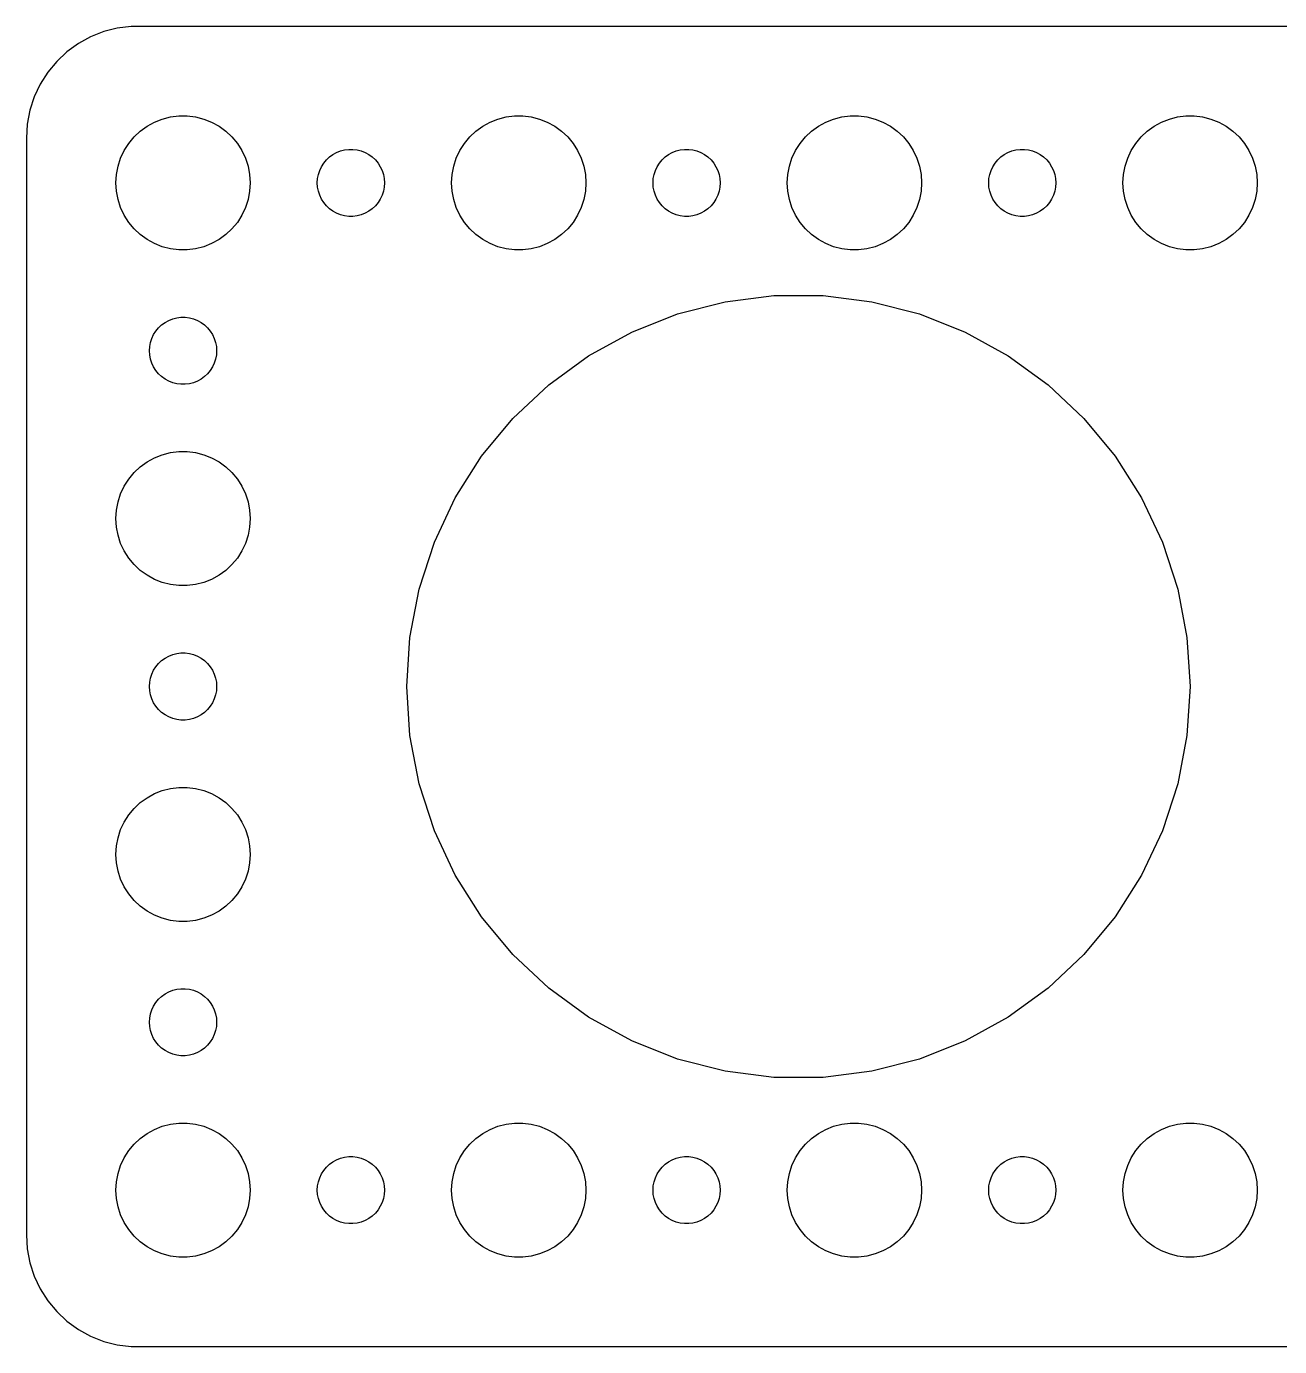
# Model space of a CAD drawing. Header units: metres. Extents: x -74 to 74, y -29 to 29.
# Drawn here: x -74.5 to -18.5, y -29.5 to 29.5 of the extents above; entities that cross this region are included whole.
import ezdxf

# ---------------------------------------------------------------- set-up
doc = ezdxf.new("R2010")
doc.units = ezdxf.units.M

msp = doc.modelspace()

# ---------------------------------------------------------------- linework, layer by layer
for p, q in [((-69.8139, 29.4901), (-70.4369, 29.4114)), ((69.8139, 29.4901), (-69.8139, 29.4901)), ((-71.6289, 29.0241), (-72.1791, 28.7216)), ((-71.0451, 29.2553), (-71.6289, 29.0241)), ((-70.4369, 29.4114), (-71.0451, 29.2553)), ((-72.6871, 28.3526), (-73.1448, 27.9227)), ((-72.1791, 28.7216), (-72.6871, 28.3526)), ((-73.1448, 27.9227), (-73.5451, 27.4389)), ((-73.5451, 27.4389), (-73.8815, 26.9088)), ((-73.8815, 26.9088), (-74.1489, 26.3406)), ((-74.1489, 26.3406), (-74.3429, 25.7434)), ((-74.3429, 25.7434), (-74.4606, 25.1267)), ((-68.427, 25.3532), (-68.0621, 25.4469)), ((-68.0621, 25.4469), (-67.6884, 25.4941)), ((-67.6884, 25.4941), (-67.3116, 25.4941)), ((-67.3116, 25.4941), (-66.9379, 25.4469)), ((-66.9379, 25.4469), (-66.573, 25.3532)), ((-53.427, 25.3532), (-53.0621, 25.4469)), ((-53.0621, 25.4469), (-52.6884, 25.4941)), ((-52.6884, 25.4941), (-52.3116, 25.4941)), ((-52.3116, 25.4941), (-51.9379, 25.4469)), ((-51.9379, 25.4469), (-51.5729, 25.3532)), ((-38.427, 25.3532), (-38.0621, 25.4469)), ((-38.0621, 25.4469), (-37.6884, 25.4941)), ((-37.6884, 25.4941), (-37.3116, 25.4941)), ((-37.3116, 25.4941), (-36.9379, 25.4469)), ((-36.9379, 25.4469), (-36.5729, 25.3532)), ((-23.427, 25.3532), (-23.0621, 25.4469)), ((-23.0621, 25.4469), (-22.6884, 25.4941)), ((-22.6884, 25.4941), (-22.3116, 25.4941)), ((-22.3116, 25.4941), (-21.9379, 25.4469)), ((-21.9379, 25.4469), (-21.5729, 25.3532)), ((-74.4606, 25.1267), (-74.5, 24.5)), ((-69.6869, 24.5536), (-69.4123, 24.8115)), ((-69.4123, 24.8115), (-69.1075, 25.033)), ((-69.1075, 25.033), (-68.7773, 25.2145)), ((-68.7773, 25.2145), (-68.427, 25.3532)), ((-66.573, 25.3532), (-66.2227, 25.2145)), ((-66.2227, 25.2145), (-65.8925, 25.033)), ((-65.8925, 25.033), (-65.5877, 24.8115)), ((-65.5877, 24.8115), (-65.3131, 24.5536)), ((-54.6869, 24.5536), (-54.4123, 24.8115)), ((-54.4123, 24.8115), (-54.1075, 25.033)), ((-54.1075, 25.033), (-53.7773, 25.2145)), ((-53.7773, 25.2145), (-53.427, 25.3532)), ((-51.5729, 25.3532), (-51.2227, 25.2145)), ((-51.2227, 25.2145), (-50.8925, 25.033)), ((-50.8925, 25.033), (-50.5877, 24.8115)), ((-50.5877, 24.8115), (-50.3131, 24.5536)), ((-39.6869, 24.5536), (-39.4123, 24.8115)), ((-39.4123, 24.8115), (-39.1075, 25.033)), ((-39.1075, 25.033), (-38.7773, 25.2145)), ((-38.7773, 25.2145), (-38.427, 25.3532)), ((-36.5729, 25.3532), (-36.2227, 25.2145)), ((-36.2227, 25.2145), (-35.8925, 25.033)), ((-35.8925, 25.033), (-35.5877, 24.8115)), ((-35.5877, 24.8115), (-35.3131, 24.5536)), ((-24.6869, 24.5536), (-24.4123, 24.8115)), ((-24.4123, 24.8115), (-24.1075, 25.033)), ((-24.1075, 25.033), (-23.7773, 25.2145)), ((-23.7773, 25.2145), (-23.427, 25.3532)), ((-21.5729, 25.3532), (-21.2227, 25.2145)), ((-21.2227, 25.2145), (-20.8925, 25.033)), ((-20.8925, 25.033), (-20.5877, 24.8115)), ((-20.5877, 24.8115), (-20.3131, 24.5536)), ((-74.5, 24.5), (-74.5, -24.5)), ((-70.1289, 23.9453), (-69.927, 24.2634)), ((-69.927, 24.2634), (-69.6869, 24.5536)), ((-65.3131, 24.5536), (-65.073, 24.2634)), ((-65.073, 24.2634), (-64.8711, 23.9453)), ((-55.1289, 23.9453), (-54.927, 24.2634)), ((-54.927, 24.2634), (-54.6869, 24.5536)), ((-50.3131, 24.5536), (-50.0729, 24.2634)), ((-50.0729, 24.2634), (-49.8711, 23.9453)), ((-40.1289, 23.9453), (-39.927, 24.2634)), ((-39.927, 24.2634), (-39.6869, 24.5536)), ((-35.3131, 24.5536), (-35.0729, 24.2634)), ((-35.0729, 24.2634), (-34.8711, 23.9453)), ((-25.1289, 23.9453), (-24.927, 24.2634)), ((-24.927, 24.2634), (-24.6869, 24.5536)), ((-20.3131, 24.5536), (-20.0729, 24.2634)), ((-20.0729, 24.2634), (-19.8711, 23.9453)), ((-70.4057, 23.2461), (-70.2893, 23.6044)), ((-70.2893, 23.6044), (-70.1289, 23.9453)), ((-64.8711, 23.9453), (-64.7107, 23.6044)), ((-64.7107, 23.6044), (-64.5943, 23.2461)), ((-61.0934, 23.5268), (-60.9561, 23.6558)), ((-60.9561, 23.6558), (-60.8037, 23.7665)), ((-60.8037, 23.7665), (-60.6387, 23.8572)), ((-60.6387, 23.8572), (-60.4635, 23.9266)), ((-60.4635, 23.9266), (-60.2811, 23.9734)), ((-60.2811, 23.9734), (-60.0942, 23.997)), ((-60.0942, 23.997), (-59.9058, 23.997)), ((-59.9058, 23.997), (-59.7189, 23.9734)), ((-59.7189, 23.9734), (-59.5365, 23.9266)), ((-59.5365, 23.9266), (-59.3613, 23.8572)), ((-59.3613, 23.8572), (-59.1963, 23.7665)), ((-59.1963, 23.7665), (-59.0439, 23.6558)), ((-59.0439, 23.6558), (-58.9065, 23.5268)), ((-55.4057, 23.2461), (-55.2893, 23.6044)), ((-55.2893, 23.6044), (-55.1289, 23.9453)), ((-49.8711, 23.9453), (-49.7107, 23.6044)), ((-49.7107, 23.6044), (-49.5942, 23.2461)), ((-46.0934, 23.5268), (-45.9561, 23.6558)), ((-45.9561, 23.6558), (-45.8037, 23.7665)), ((-45.8037, 23.7665), (-45.6387, 23.8572)), ((-45.6387, 23.8572), (-45.4635, 23.9266)), ((-45.4635, 23.9266), (-45.2811, 23.9734)), ((-45.2811, 23.9734), (-45.0942, 23.997)), ((-45.0942, 23.997), (-44.9058, 23.997)), ((-44.9058, 23.997), (-44.7189, 23.9734)), ((-44.7189, 23.9734), (-44.5365, 23.9266)), ((-44.5365, 23.9266), (-44.3613, 23.8572)), ((-44.3613, 23.8572), (-44.1963, 23.7665)), ((-44.1963, 23.7665), (-44.0439, 23.6558)), ((-44.0439, 23.6558), (-43.9065, 23.5268)), ((-40.4057, 23.2461), (-40.2893, 23.6044)), ((-40.2893, 23.6044), (-40.1289, 23.9453)), ((-34.8711, 23.9453), (-34.7107, 23.6044)), ((-34.7107, 23.6044), (-34.5942, 23.2461)), ((-31.0934, 23.5268), (-30.9561, 23.6558)), ((-30.9561, 23.6558), (-30.8037, 23.7665)), ((-30.8037, 23.7665), (-30.6387, 23.8572)), ((-30.6387, 23.8572), (-30.4635, 23.9266)), ((-30.4635, 23.9266), (-30.2811, 23.9734)), ((-30.2811, 23.9734), (-30.0942, 23.997)), ((-30.0942, 23.997), (-29.9058, 23.997)), ((-29.9058, 23.997), (-29.7189, 23.9734)), ((-29.7189, 23.9734), (-29.5365, 23.9266)), ((-29.5365, 23.9266), (-29.3613, 23.8572)), ((-29.3613, 23.8572), (-29.1963, 23.7665)), ((-29.1963, 23.7665), (-29.0439, 23.6558)), ((-29.0439, 23.6558), (-28.9065, 23.5268)), ((-25.4057, 23.2461), (-25.2893, 23.6044)), ((-25.2893, 23.6044), (-25.1289, 23.9453)), ((-19.8711, 23.9453), (-19.7107, 23.6044)), ((-19.7107, 23.6044), (-19.5942, 23.2461)), ((-70.4763, 22.876), (-70.4057, 23.2461)), ((-64.5943, 23.2461), (-64.5237, 22.876)), ((-61.4529, 22.873), (-61.3947, 23.0522)), ((-61.3947, 23.0522), (-61.3145, 23.2226)), ((-61.3145, 23.2226), (-61.2135, 23.3817)), ((-61.2135, 23.3817), (-61.0934, 23.5268)), ((-58.9065, 23.5268), (-58.7865, 23.3817)), ((-58.7865, 23.3817), (-58.6855, 23.2226)), ((-58.6855, 23.2226), (-58.6053, 23.0522)), ((-58.6053, 23.0522), (-58.5471, 22.873)), ((-55.4763, 22.876), (-55.4057, 23.2461)), ((-49.5942, 23.2461), (-49.5237, 22.876)), ((-46.4529, 22.873), (-46.3947, 23.0522)), ((-46.3947, 23.0522), (-46.3145, 23.2226)), ((-46.3145, 23.2226), (-46.2135, 23.3817)), ((-46.2135, 23.3817), (-46.0934, 23.5268)), ((-43.9065, 23.5268), (-43.7865, 23.3817)), ((-43.7865, 23.3817), (-43.6855, 23.2226)), ((-43.6855, 23.2226), (-43.6053, 23.0522)), ((-43.6053, 23.0522), (-43.5471, 22.873)), ((-40.4763, 22.876), (-40.4057, 23.2461)), ((-34.5942, 23.2461), (-34.5237, 22.876)), ((-31.4529, 22.873), (-31.3947, 23.0522)), ((-31.3947, 23.0522), (-31.3145, 23.2226)), ((-31.3145, 23.2226), (-31.2135, 23.3817)), ((-31.2135, 23.3817), (-31.0934, 23.5268)), ((-28.9065, 23.5268), (-28.7865, 23.3817)), ((-28.7865, 23.3817), (-28.6855, 23.2226)), ((-28.6855, 23.2226), (-28.6053, 23.0522)), ((-28.6053, 23.0522), (-28.5471, 22.873)), ((-25.4763, 22.876), (-25.4057, 23.2461)), ((-19.5942, 23.2461), (-19.5237, 22.876)), ((-70.5, 22.5), (-70.4763, 22.876)), ((-70.4763, 22.124), (-70.5, 22.5)), ((-64.5237, 22.876), (-64.5, 22.5)), ((-64.5, 22.5), (-64.5237, 22.124)), ((-61.5, 22.5), (-61.4882, 22.688)), ((-61.4882, 22.312), (-61.5, 22.5)), ((-61.4882, 22.688), (-61.4529, 22.873)), ((-58.5471, 22.873), (-58.5118, 22.688)), ((-58.5118, 22.688), (-58.5, 22.5)), ((-58.5, 22.5), (-58.5118, 22.312)), ((-55.5, 22.5), (-55.4763, 22.876)), ((-55.4763, 22.124), (-55.5, 22.5)), ((-49.5237, 22.876), (-49.5, 22.5)), ((-49.5, 22.5), (-49.5237, 22.124)), ((-46.5, 22.5), (-46.4882, 22.688)), ((-46.4882, 22.312), (-46.5, 22.5)), ((-46.4882, 22.688), (-46.4529, 22.873)), ((-43.5471, 22.873), (-43.5118, 22.688)), ((-43.5118, 22.688), (-43.5, 22.5)), ((-43.5, 22.5), (-43.5118, 22.312)), ((-40.5, 22.5), (-40.4763, 22.876)), ((-40.4763, 22.124), (-40.5, 22.5)), ((-34.5237, 22.876), (-34.5, 22.5)), ((-34.5, 22.5), (-34.5237, 22.124)), ((-31.5, 22.5), (-31.4882, 22.688)), ((-31.4882, 22.312), (-31.5, 22.5)), ((-31.4882, 22.688), (-31.4529, 22.873)), ((-28.5471, 22.873), (-28.5118, 22.688)), ((-28.5118, 22.688), (-28.5, 22.5)), ((-28.5, 22.5), (-28.5118, 22.312)), ((-25.5, 22.5), (-25.4763, 22.876)), ((-25.4763, 22.124), (-25.5, 22.5)), ((-19.5237, 22.876), (-19.5, 22.5)), ((-19.5, 22.5), (-19.5237, 22.124)), ((-70.4057, 21.7539), (-70.4763, 22.124)), ((-64.5237, 22.124), (-64.5943, 21.7539)), ((-61.4529, 22.127), (-61.4882, 22.312)), ((-61.3947, 21.9478), (-61.4529, 22.127)), ((-61.3145, 21.7774), (-61.3947, 21.9478)), ((-58.6053, 21.9478), (-58.6855, 21.7774)), ((-58.5471, 22.127), (-58.6053, 21.9478)), ((-58.5118, 22.312), (-58.5471, 22.127)), ((-55.4057, 21.7539), (-55.4763, 22.124)), ((-49.5237, 22.124), (-49.5942, 21.7539)), ((-46.4529, 22.127), (-46.4882, 22.312)), ((-46.3947, 21.9478), (-46.4529, 22.127)), ((-46.3145, 21.7774), (-46.3947, 21.9478)), ((-43.6053, 21.9478), (-43.6855, 21.7774)), ((-43.5471, 22.127), (-43.6053, 21.9478)), ((-43.5118, 22.312), (-43.5471, 22.127)), ((-40.4057, 21.7539), (-40.4763, 22.124)), ((-34.5237, 22.124), (-34.5942, 21.7539)), ((-31.4529, 22.127), (-31.4882, 22.312)), ((-31.3947, 21.9478), (-31.4529, 22.127)), ((-31.3145, 21.7774), (-31.3947, 21.9478)), ((-28.6053, 21.9478), (-28.6855, 21.7774)), ((-28.5471, 22.127), (-28.6053, 21.9478)), ((-28.5118, 22.312), (-28.5471, 22.127)), ((-25.4057, 21.7539), (-25.4763, 22.124)), ((-19.5237, 22.124), (-19.5942, 21.7539)), ((-70.2893, 21.3956), (-70.4057, 21.7539)), ((-70.1289, 21.0547), (-70.2893, 21.3956)), ((-64.7107, 21.3956), (-64.8711, 21.0547)), ((-64.5943, 21.7539), (-64.7107, 21.3956)), ((-61.2135, 21.6183), (-61.3145, 21.7774)), ((-61.0934, 21.4732), (-61.2135, 21.6183)), ((-60.9561, 21.3442), (-61.0934, 21.4732)), ((-60.8037, 21.2335), (-60.9561, 21.3442)), ((-60.6387, 21.1427), (-60.8037, 21.2335)), ((-59.1963, 21.2335), (-59.3613, 21.1427)), ((-59.0439, 21.3442), (-59.1963, 21.2335)), ((-58.9065, 21.4732), (-59.0439, 21.3442)), ((-58.7865, 21.6183), (-58.9065, 21.4732)), ((-58.6855, 21.7774), (-58.7865, 21.6183)), ((-55.2893, 21.3956), (-55.4057, 21.7539)), ((-55.1289, 21.0547), (-55.2893, 21.3956)), ((-49.7107, 21.3956), (-49.8711, 21.0547)), ((-49.5942, 21.7539), (-49.7107, 21.3956)), ((-46.2135, 21.6183), (-46.3145, 21.7774)), ((-46.0934, 21.4732), (-46.2135, 21.6183)), ((-45.9561, 21.3442), (-46.0934, 21.4732)), ((-45.8037, 21.2335), (-45.9561, 21.3442)), ((-45.6387, 21.1427), (-45.8037, 21.2335)), ((-44.1963, 21.2335), (-44.3613, 21.1427)), ((-44.0439, 21.3442), (-44.1963, 21.2335)), ((-43.9065, 21.4732), (-44.0439, 21.3442)), ((-43.7865, 21.6183), (-43.9065, 21.4732)), ((-43.6855, 21.7774), (-43.7865, 21.6183)), ((-40.2893, 21.3956), (-40.4057, 21.7539)), ((-40.1289, 21.0547), (-40.2893, 21.3956)), ((-34.7107, 21.3956), (-34.8711, 21.0547)), ((-34.5942, 21.7539), (-34.7107, 21.3956)), ((-31.2135, 21.6183), (-31.3145, 21.7774)), ((-31.0934, 21.4732), (-31.2135, 21.6183)), ((-30.9561, 21.3442), (-31.0934, 21.4732)), ((-30.8037, 21.2335), (-30.9561, 21.3442)), ((-30.6387, 21.1427), (-30.8037, 21.2335)), ((-29.1963, 21.2335), (-29.3613, 21.1427)), ((-29.0439, 21.3442), (-29.1963, 21.2335)), ((-28.9065, 21.4732), (-29.0439, 21.3442)), ((-28.7865, 21.6183), (-28.9065, 21.4732)), ((-28.6855, 21.7774), (-28.7865, 21.6183)), ((-25.2893, 21.3956), (-25.4057, 21.7539)), ((-25.1289, 21.0547), (-25.2893, 21.3956)), ((-19.7107, 21.3956), (-19.8711, 21.0547)), ((-19.5942, 21.7539), (-19.7107, 21.3956)), ((-69.927, 20.7366), (-70.1289, 21.0547)), ((-69.6869, 20.4464), (-69.927, 20.7366)), ((-65.073, 20.7366), (-65.3131, 20.4464)), ((-64.8711, 21.0547), (-65.073, 20.7366)), ((-60.4635, 21.0734), (-60.6387, 21.1427)), ((-60.2811, 21.0266), (-60.4635, 21.0734)), ((-60.0942, 21.003), (-60.2811, 21.0266)), ((-59.9058, 21.003), (-60.0942, 21.003)), ((-59.7189, 21.0266), (-59.9058, 21.003)), ((-59.5365, 21.0734), (-59.7189, 21.0266)), ((-59.3613, 21.1427), (-59.5365, 21.0734)), ((-54.927, 20.7366), (-55.1289, 21.0547)), ((-54.6869, 20.4464), (-54.927, 20.7366)), ((-50.0729, 20.7366), (-50.3131, 20.4464)), ((-49.8711, 21.0547), (-50.0729, 20.7366)), ((-45.4635, 21.0734), (-45.6387, 21.1427)), ((-45.2811, 21.0266), (-45.4635, 21.0734)), ((-45.0942, 21.003), (-45.2811, 21.0266)), ((-44.9058, 21.003), (-45.0942, 21.003)), ((-44.7189, 21.0266), (-44.9058, 21.003)), ((-44.5365, 21.0734), (-44.7189, 21.0266)), ((-44.3613, 21.1427), (-44.5365, 21.0734)), ((-39.927, 20.7366), (-40.1289, 21.0547)), ((-39.6869, 20.4464), (-39.927, 20.7366)), ((-35.0729, 20.7366), (-35.3131, 20.4464)), ((-34.8711, 21.0547), (-35.0729, 20.7366)), ((-30.4635, 21.0734), (-30.6387, 21.1427)), ((-30.2811, 21.0266), (-30.4635, 21.0734)), ((-30.0942, 21.003), (-30.2811, 21.0266)), ((-29.9058, 21.003), (-30.0942, 21.003)), ((-29.7189, 21.0266), (-29.9058, 21.003)), ((-29.5365, 21.0734), (-29.7189, 21.0266)), ((-29.3613, 21.1427), (-29.5365, 21.0734)), ((-24.927, 20.7366), (-25.1289, 21.0547)), ((-24.6869, 20.4464), (-24.927, 20.7366)), ((-20.0729, 20.7366), (-20.3131, 20.4464)), ((-19.8711, 21.0547), (-20.0729, 20.7366)), ((-69.4123, 20.1884), (-69.6869, 20.4464)), ((-69.1075, 19.967), (-69.4123, 20.1884)), ((-65.5877, 20.1884), (-65.8925, 19.967)), ((-65.3131, 20.4464), (-65.5877, 20.1884)), ((-54.4123, 20.1884), (-54.6869, 20.4464)), ((-54.1075, 19.967), (-54.4123, 20.1884)), ((-50.5877, 20.1884), (-50.8925, 19.967)), ((-50.3131, 20.4464), (-50.5877, 20.1884)), ((-39.4123, 20.1884), (-39.6869, 20.4464)), ((-39.1075, 19.967), (-39.4123, 20.1884)), ((-35.5877, 20.1884), (-35.8925, 19.967)), ((-35.3131, 20.4464), (-35.5877, 20.1884)), ((-24.4123, 20.1884), (-24.6869, 20.4464)), ((-24.1075, 19.967), (-24.4123, 20.1884)), ((-20.5877, 20.1884), (-20.8925, 19.967)), ((-20.3131, 20.4464), (-20.5877, 20.1884)), ((-68.7773, 19.7855), (-69.1075, 19.967)), ((-68.427, 19.6468), (-68.7773, 19.7855)), ((-68.0621, 19.5531), (-68.427, 19.6468)), ((-67.6884, 19.5059), (-68.0621, 19.5531)), ((-67.3116, 19.5059), (-67.6884, 19.5059)), ((-66.9379, 19.5531), (-67.3116, 19.5059)), ((-66.573, 19.6468), (-66.9379, 19.5531)), ((-66.2227, 19.7855), (-66.573, 19.6468)), ((-65.8925, 19.967), (-66.2227, 19.7855)), ((-53.7773, 19.7855), (-54.1075, 19.967)), ((-53.427, 19.6468), (-53.7773, 19.7855)), ((-53.0621, 19.5531), (-53.427, 19.6468)), ((-52.6884, 19.5059), (-53.0621, 19.5531)), ((-52.3116, 19.5059), (-52.6884, 19.5059)), ((-51.9379, 19.5531), (-52.3116, 19.5059)), ((-51.5729, 19.6468), (-51.9379, 19.5531)), ((-51.2227, 19.7855), (-51.5729, 19.6468)), ((-50.8925, 19.967), (-51.2227, 19.7855)), ((-38.7773, 19.7855), (-39.1075, 19.967)), ((-38.427, 19.6468), (-38.7773, 19.7855)), ((-38.0621, 19.5531), (-38.427, 19.6468)), ((-37.6884, 19.5059), (-38.0621, 19.5531)), ((-37.3116, 19.5059), (-37.6884, 19.5059)), ((-36.9379, 19.5531), (-37.3116, 19.5059)), ((-36.5729, 19.6468), (-36.9379, 19.5531)), ((-36.2227, 19.7855), (-36.5729, 19.6468)), ((-35.8925, 19.967), (-36.2227, 19.7855)), ((-23.7773, 19.7855), (-24.1075, 19.967)), ((-23.427, 19.6468), (-23.7773, 19.7855)), ((-23.0621, 19.5531), (-23.427, 19.6468)), ((-22.6884, 19.5059), (-23.0621, 19.5531)), ((-22.3116, 19.5059), (-22.6884, 19.5059)), ((-21.9379, 19.5531), (-22.3116, 19.5059)), ((-21.5729, 19.6468), (-21.9379, 19.5531)), ((-21.2227, 19.7855), (-21.5729, 19.6468)), ((-20.8925, 19.967), (-21.2227, 19.7855)), ((-45.4078, 16.6435), (-43.2792, 17.19)), ((-43.2792, 17.19), (-41.0988, 17.4655)), ((-41.0988, 17.4655), (-38.9012, 17.4655)), ((-38.9012, 17.4655), (-36.7208, 17.19)), ((-36.7208, 17.19), (-34.5922, 16.6435)), ((-47.4511, 15.8345), (-45.4078, 16.6435)), ((-34.5922, 16.6435), (-32.5489, 15.8345)), ((-68.7135, 15.8817), (-68.5934, 16.0268)), ((-68.5934, 16.0268), (-68.4561, 16.1558)), ((-68.4561, 16.1558), (-68.3037, 16.2665)), ((-68.3037, 16.2665), (-68.1387, 16.3572)), ((-68.1387, 16.3572), (-67.9635, 16.4266)), ((-67.9635, 16.4266), (-67.7811, 16.4734)), ((-67.7811, 16.4734), (-67.5942, 16.497)), ((-67.5942, 16.497), (-67.4058, 16.497)), ((-67.4058, 16.497), (-67.2189, 16.4734)), ((-67.2189, 16.4734), (-67.0365, 16.4266)), ((-67.0365, 16.4266), (-66.8613, 16.3572)), ((-66.8613, 16.3572), (-66.6963, 16.2665)), ((-66.6963, 16.2665), (-66.5439, 16.1558)), ((-66.5439, 16.1558), (-66.4065, 16.0268)), ((-66.4065, 16.0268), (-66.2865, 15.8817)), ((-68.9882, 15.188), (-68.9529, 15.373)), ((-68.9529, 15.373), (-68.8947, 15.5522)), ((-68.8947, 15.5522), (-68.8145, 15.7226)), ((-68.8145, 15.7226), (-68.7135, 15.8817)), ((-66.2865, 15.8817), (-66.1855, 15.7226)), ((-66.1855, 15.7226), (-66.1053, 15.5522)), ((-66.1053, 15.5522), (-66.0471, 15.373)), ((-66.0471, 15.373), (-66.0118, 15.188)), ((-49.377, 14.7757), (-47.4511, 15.8345)), ((-32.5489, 15.8345), (-30.623, 14.7757)), ((-69, 15), (-68.9882, 15.188)), ((-68.9882, 14.812), (-69, 15)), ((-68.9529, 14.627), (-68.9882, 14.812)), ((-66.0118, 14.812), (-66.0471, 14.627)), ((-66.0118, 15.188), (-66, 15)), ((-66, 15), (-66.0118, 14.812)), ((-51.1549, 13.484), (-49.377, 14.7757)), ((-30.623, 14.7757), (-28.8451, 13.484)), ((-68.8947, 14.4478), (-68.9529, 14.627)), ((-68.8145, 14.2774), (-68.8947, 14.4478)), ((-68.7135, 14.1183), (-68.8145, 14.2774)), ((-66.1855, 14.2774), (-66.2865, 14.1183)), ((-66.1053, 14.4478), (-66.1855, 14.2774)), ((-66.0471, 14.627), (-66.1053, 14.4478)), ((-68.5934, 13.9732), (-68.7135, 14.1183)), ((-68.4561, 13.8442), (-68.5934, 13.9732)), ((-68.3037, 13.7335), (-68.4561, 13.8442)), ((-68.1387, 13.6427), (-68.3037, 13.7335)), ((-67.9635, 13.5734), (-68.1387, 13.6427)), ((-67.7811, 13.5266), (-67.9635, 13.5734)), ((-67.0365, 13.5734), (-67.2189, 13.5266)), ((-66.8613, 13.6427), (-67.0365, 13.5734)), ((-66.6963, 13.7335), (-66.8613, 13.6427)), ((-66.5439, 13.8442), (-66.6963, 13.7335)), ((-66.4065, 13.9732), (-66.5439, 13.8442)), ((-66.2865, 14.1183), (-66.4065, 13.9732)), ((-67.5942, 13.5029), (-67.7811, 13.5266)), ((-67.4058, 13.5029), (-67.5942, 13.5029)), ((-67.2189, 13.5266), (-67.4058, 13.5029)), ((-52.7569, 11.9796), (-51.1549, 13.484)), ((-28.8451, 13.484), (-27.243, 11.9796)), ((-54.1578, 10.2862), (-52.7569, 11.9796)), ((-27.243, 11.9796), (-25.8422, 10.2862)), ((-69.4123, 9.81154), (-69.1075, 10.033)), ((-69.1075, 10.033), (-68.7773, 10.2145)), ((-68.7773, 10.2145), (-68.427, 10.3532)), ((-68.427, 10.3532), (-68.0621, 10.4469)), ((-68.0621, 10.4469), (-67.6884, 10.4941)), ((-67.6884, 10.4941), (-67.3116, 10.4941)), ((-67.3116, 10.4941), (-66.9379, 10.4469)), ((-66.9379, 10.4469), (-66.573, 10.3532)), ((-66.573, 10.3532), (-66.2227, 10.2145)), ((-66.2227, 10.2145), (-65.8925, 10.033)), ((-65.8925, 10.033), (-65.5877, 9.81154)), ((-55.3354, 8.43068), (-54.1578, 10.2862)), ((-25.8422, 10.2862), (-24.6646, 8.43068)), ((-69.927, 9.26335), (-69.6869, 9.55363)), ((-69.6869, 9.55363), (-69.4123, 9.81154)), ((-65.5877, 9.81154), (-65.3131, 9.55363)), ((-65.3131, 9.55363), (-65.073, 9.26335)), ((-70.2893, 8.60437), (-70.1289, 8.94525)), ((-70.1289, 8.94525), (-69.927, 9.26335)), ((-65.073, 9.26335), (-64.8711, 8.94525)), ((-64.8711, 8.94525), (-64.7107, 8.60437)), ((-70.4057, 8.24606), (-70.2893, 8.60437)), ((-64.7107, 8.60437), (-64.5943, 8.24606)), ((-56.2711, 6.44217), (-55.3354, 8.43068)), ((-24.6646, 8.43068), (-23.7289, 6.44217)), ((-70.5, 7.5), (-70.4763, 7.87599)), ((-70.4763, 7.87599), (-70.4057, 8.24606)), ((-64.5943, 8.24606), (-64.5237, 7.87599)), ((-64.5237, 7.87599), (-64.5, 7.5)), ((-70.4763, 7.12399), (-70.5, 7.5)), ((-70.4057, 6.75392), (-70.4763, 7.12399)), ((-64.5237, 7.12399), (-64.5943, 6.75392)), ((-64.5, 7.5), (-64.5237, 7.12399)), ((-70.2893, 6.39561), (-70.4057, 6.75392)), ((-64.5943, 6.75392), (-64.7107, 6.39561)), ((-70.1289, 6.05473), (-70.2893, 6.39561)), ((-69.927, 5.73663), (-70.1289, 6.05473)), ((-64.8711, 6.05473), (-65.073, 5.73663)), ((-64.7107, 6.39561), (-64.8711, 6.05473)), ((-56.9502, 4.35207), (-56.2711, 6.44217)), ((-23.7289, 6.44217), (-23.0498, 4.35207)), ((-69.6869, 5.44635), (-69.927, 5.73663)), ((-69.4123, 5.18845), (-69.6869, 5.44635)), ((-65.3131, 5.44635), (-65.5877, 5.18845)), ((-65.073, 5.73663), (-65.3131, 5.44635)), ((-69.1075, 4.96701), (-69.4123, 5.18845)), ((-68.7773, 4.78551), (-69.1075, 4.96701)), ((-68.427, 4.64682), (-68.7773, 4.78551)), ((-66.2227, 4.78551), (-66.573, 4.64682)), ((-65.8925, 4.96701), (-66.2227, 4.78551)), ((-65.5877, 5.18845), (-65.8925, 4.96701)), ((-68.0621, 4.55313), (-68.427, 4.64682)), ((-67.6884, 4.50591), (-68.0621, 4.55313)), ((-67.3116, 4.50591), (-67.6884, 4.50591)), ((-66.9379, 4.55313), (-67.3116, 4.50591)), ((-66.573, 4.64682), (-66.9379, 4.55313)), ((-57.362, 2.19333), (-56.9502, 4.35207)), ((-23.0498, 4.35207), (-22.638, 2.19333)), ((-57.5, 0), (-57.362, 2.19333)), ((-22.638, 2.19333), (-22.5, 0)), ((-68.4561, 1.15576), (-68.3037, 1.26648)), ((-68.3037, 1.26648), (-68.1387, 1.35724)), ((-68.1387, 1.35724), (-67.9635, 1.42657)), ((-67.9635, 1.42657), (-67.7811, 1.47342)), ((-67.7811, 1.47342), (-67.5942, 1.49704)), ((-67.5942, 1.49704), (-67.4058, 1.49704)), ((-67.4058, 1.49704), (-67.2189, 1.47342)), ((-67.2189, 1.47342), (-67.0365, 1.42657)), ((-67.0365, 1.42657), (-66.8613, 1.35724)), ((-66.8613, 1.35724), (-66.6963, 1.26648)), ((-66.6963, 1.26648), (-66.5439, 1.15576)), ((-68.8947, 0.55219), (-68.8145, 0.72263)), ((-68.8145, 0.72263), (-68.7135, 0.88167)), ((-68.7135, 0.88167), (-68.5934, 1.02681)), ((-68.5934, 1.02681), (-68.4561, 1.15576)), ((-66.5439, 1.15576), (-66.4065, 1.02681)), ((-66.4065, 1.02681), (-66.2865, 0.88167)), ((-66.2865, 0.88167), (-66.1855, 0.72263)), ((-66.1855, 0.72263), (-66.1053, 0.55219)), ((-69, 0), (-68.9882, 0.18799)), ((-68.9882, -0.18799), (-69, 0)), ((-68.9882, 0.18799), (-68.9529, 0.37303)), ((-68.9529, 0.37303), (-68.8947, 0.55219)), ((-66.1053, 0.55219), (-66.0471, 0.37303)), ((-66.0471, 0.37303), (-66.0118, 0.18799)), ((-66.0118, 0.18799), (-66, 0)), ((-66, 0), (-66.0118, -0.18799)), ((-57.362, -2.19333), (-57.5, 0)), ((-22.5, 0), (-22.638, -2.19333)), ((-68.9529, -0.37303), (-68.9882, -0.18799)), ((-68.8947, -0.55219), (-68.9529, -0.37303)), ((-68.8145, -0.72263), (-68.8947, -0.55219)), ((-66.1053, -0.55219), (-66.1855, -0.72263)), ((-66.0471, -0.37303), (-66.1053, -0.55219)), ((-66.0118, -0.18799), (-66.0471, -0.37303)), ((-68.7135, -0.88167), (-68.8145, -0.72263)), ((-68.5934, -1.02681), (-68.7135, -0.88167)), ((-68.4561, -1.15576), (-68.5934, -1.02681)), ((-68.3037, -1.26648), (-68.4561, -1.15576)), ((-66.5439, -1.15576), (-66.6963, -1.26648)), ((-66.4065, -1.02681), (-66.5439, -1.15576)), ((-66.2865, -0.88167), (-66.4065, -1.02681)), ((-66.1855, -0.72263), (-66.2865, -0.88167)), ((-68.1387, -1.35724), (-68.3037, -1.26648)), ((-67.9635, -1.42657), (-68.1387, -1.35724)), ((-67.7811, -1.47342), (-67.9635, -1.42657)), ((-67.5942, -1.49704), (-67.7811, -1.47342)), ((-67.4058, -1.49704), (-67.5942, -1.49704)), ((-67.2189, -1.47342), (-67.4058, -1.49704)), ((-67.0365, -1.42657), (-67.2189, -1.47342)), ((-66.8613, -1.35724), (-67.0365, -1.42657)), ((-66.6963, -1.26648), (-66.8613, -1.35724)), ((-56.9502, -4.35207), (-57.362, -2.19333)), ((-22.638, -2.19333), (-23.0498, -4.35207)), ((-68.7773, -4.78551), (-68.427, -4.64682)), ((-68.427, -4.64682), (-68.0621, -4.55313)), ((-68.0621, -4.55313), (-67.6884, -4.50591)), ((-67.6884, -4.50591), (-67.3116, -4.50591)), ((-67.3116, -4.50591), (-66.9379, -4.55313)), ((-66.9379, -4.55313), (-66.573, -4.64682)), ((-66.573, -4.64682), (-66.2227, -4.78551)), ((-56.2711, -6.44217), (-56.9502, -4.35207)), ((-23.0498, -4.35207), (-23.7289, -6.44217)), ((-69.6869, -5.44635), (-69.4123, -5.18845)), ((-69.4123, -5.18845), (-69.1075, -4.96701)), ((-69.1075, -4.96701), (-68.7773, -4.78551)), ((-66.2227, -4.78551), (-65.8925, -4.96701)), ((-65.8925, -4.96701), (-65.5877, -5.18845)), ((-65.5877, -5.18845), (-65.3131, -5.44635)), ((-70.1289, -6.05473), (-69.927, -5.73663)), ((-69.927, -5.73663), (-69.6869, -5.44635)), ((-65.3131, -5.44635), (-65.073, -5.73663)), ((-65.073, -5.73663), (-64.8711, -6.05473)), ((-70.4057, -6.75392), (-70.2893, -6.39561)), ((-70.2893, -6.39561), (-70.1289, -6.05473)), ((-64.8711, -6.05473), (-64.7107, -6.39561)), ((-64.7107, -6.39561), (-64.5943, -6.75392)), ((-55.3354, -8.43068), (-56.2711, -6.44217)), ((-23.7289, -6.44217), (-24.6646, -8.43068)), ((-70.4763, -7.12399), (-70.4057, -6.75392)), ((-64.5943, -6.75392), (-64.5237, -7.12399)), ((-70.5, -7.5), (-70.4763, -7.12399)), ((-70.4763, -7.87599), (-70.5, -7.5)), ((-64.5237, -7.12399), (-64.5, -7.5)), ((-64.5, -7.5), (-64.5237, -7.87599)), ((-70.4057, -8.24606), (-70.4763, -7.87599)), ((-70.2893, -8.60437), (-70.4057, -8.24606)), ((-64.5943, -8.24606), (-64.7107, -8.60437)), ((-64.5237, -7.87599), (-64.5943, -8.24606)), ((-70.1289, -8.94525), (-70.2893, -8.60437)), ((-64.7107, -8.60437), (-64.8711, -8.94525)), ((-54.1578, -10.2862), (-55.3354, -8.43068)), ((-24.6646, -8.43068), (-25.8422, -10.2862)), ((-69.927, -9.26335), (-70.1289, -8.94525)), ((-69.6869, -9.55363), (-69.927, -9.26335)), ((-65.073, -9.26335), (-65.3131, -9.55363)), ((-64.8711, -8.94525), (-65.073, -9.26335)), ((-69.4123, -9.81154), (-69.6869, -9.55363)), ((-69.1075, -10.033), (-69.4123, -9.81154)), ((-65.5877, -9.81154), (-65.8925, -10.033)), ((-65.3131, -9.55363), (-65.5877, -9.81154)), ((-68.7773, -10.2145), (-69.1075, -10.033)), ((-68.427, -10.3532), (-68.7773, -10.2145)), ((-68.0621, -10.4469), (-68.427, -10.3532)), ((-67.6884, -10.4941), (-68.0621, -10.4469)), ((-67.3116, -10.4941), (-67.6884, -10.4941)), ((-66.9379, -10.4469), (-67.3116, -10.4941)), ((-66.573, -10.3532), (-66.9379, -10.4469)), ((-66.2227, -10.2145), (-66.573, -10.3532)), ((-65.8925, -10.033), (-66.2227, -10.2145)), ((-52.7569, -11.9796), (-54.1578, -10.2862)), ((-25.8422, -10.2862), (-27.243, -11.9796)), ((-51.1549, -13.484), (-52.7569, -11.9796)), ((-27.243, -11.9796), (-28.8451, -13.484)), ((-67.9635, -13.5734), (-67.7811, -13.5266)), ((-67.7811, -13.5266), (-67.5942, -13.5029)), ((-67.5942, -13.5029), (-67.4058, -13.5029)), ((-67.4058, -13.5029), (-67.2189, -13.5266)), ((-67.2189, -13.5266), (-67.0365, -13.5734)), ((-49.377, -14.7757), (-51.1549, -13.484)), ((-28.8451, -13.484), (-30.623, -14.7757)), ((-68.8145, -14.2774), (-68.7135, -14.1183)), ((-68.7135, -14.1183), (-68.5934, -13.9732)), ((-68.5934, -13.9732), (-68.4561, -13.8442)), ((-68.4561, -13.8442), (-68.3037, -13.7335)), ((-68.3037, -13.7335), (-68.1387, -13.6427)), ((-68.1387, -13.6427), (-67.9635, -13.5734)), ((-67.0365, -13.5734), (-66.8613, -13.6427)), ((-66.8613, -13.6427), (-66.6963, -13.7335)), ((-66.6963, -13.7335), (-66.5439, -13.8442)), ((-66.5439, -13.8442), (-66.4065, -13.9732)), ((-66.4065, -13.9732), (-66.2865, -14.1183)), ((-66.2865, -14.1183), (-66.1855, -14.2774)), ((-68.9882, -14.812), (-68.9529, -14.627)), ((-68.9529, -14.627), (-68.8947, -14.4478)), ((-68.8947, -14.4478), (-68.8145, -14.2774)), ((-66.1855, -14.2774), (-66.1053, -14.4478)), ((-66.1053, -14.4478), (-66.0471, -14.627)), ((-66.0471, -14.627), (-66.0118, -14.812)), ((-69, -15), (-68.9882, -14.812)), ((-68.9882, -15.188), (-69, -15)), ((-68.9529, -15.373), (-68.9882, -15.188)), ((-66.0118, -15.188), (-66.0471, -15.373)), ((-66.0118, -14.812), (-66, -15)), ((-66, -15), (-66.0118, -15.188)), ((-47.4511, -15.8345), (-49.377, -14.7757)), ((-30.623, -14.7757), (-32.5489, -15.8345)), ((-68.8947, -15.5522), (-68.9529, -15.373)), ((-68.8145, -15.7226), (-68.8947, -15.5522)), ((-68.7135, -15.8817), (-68.8145, -15.7226)), ((-68.5934, -16.0268), (-68.7135, -15.8817)), ((-66.2865, -15.8817), (-66.4065, -16.0268)), ((-66.1855, -15.7226), (-66.2865, -15.8817)), ((-66.1053, -15.5522), (-66.1855, -15.7226)), ((-66.0471, -15.373), (-66.1053, -15.5522)), ((-45.4078, -16.6435), (-47.4511, -15.8345)), ((-32.5489, -15.8345), (-34.5922, -16.6435)), ((-68.4561, -16.1558), (-68.5934, -16.0268)), ((-68.3037, -16.2665), (-68.4561, -16.1558)), ((-68.1387, -16.3572), (-68.3037, -16.2665)), ((-67.9635, -16.4266), (-68.1387, -16.3572)), ((-67.7811, -16.4734), (-67.9635, -16.4266)), ((-67.5942, -16.497), (-67.7811, -16.4734)), ((-67.4058, -16.497), (-67.5942, -16.497)), ((-67.2189, -16.4734), (-67.4058, -16.497)), ((-67.0365, -16.4266), (-67.2189, -16.4734)), ((-66.8613, -16.3572), (-67.0365, -16.4266)), ((-66.6963, -16.2665), (-66.8613, -16.3572)), ((-66.5439, -16.1558), (-66.6963, -16.2665)), ((-66.4065, -16.0268), (-66.5439, -16.1558)), ((-43.2792, -17.19), (-45.4078, -16.6435)), ((-34.5922, -16.6435), (-36.7208, -17.19)), ((-41.0988, -17.4655), (-43.2792, -17.19)), ((-38.9012, -17.4655), (-41.0988, -17.4655)), ((-36.7208, -17.19), (-38.9012, -17.4655)), ((-69.4123, -20.1884), (-69.1075, -19.967)), ((-69.1075, -19.967), (-68.7773, -19.7855)), ((-68.7773, -19.7855), (-68.427, -19.6468)), ((-68.427, -19.6468), (-68.0621, -19.5531)), ((-68.0621, -19.5531), (-67.6884, -19.5059)), ((-67.6884, -19.5059), (-67.3116, -19.5059)), ((-67.3116, -19.5059), (-66.9379, -19.5531)), ((-66.9379, -19.5531), (-66.573, -19.6468)), ((-66.573, -19.6468), (-66.2227, -19.7855)), ((-66.2227, -19.7855), (-65.8925, -19.967)), ((-65.8925, -19.967), (-65.5877, -20.1884)), ((-54.4123, -20.1884), (-54.1075, -19.967)), ((-54.1075, -19.967), (-53.7773, -19.7855)), ((-53.7773, -19.7855), (-53.427, -19.6468)), ((-53.427, -19.6468), (-53.0621, -19.5531)), ((-53.0621, -19.5531), (-52.6884, -19.5059)), ((-52.6884, -19.5059), (-52.3116, -19.5059)), ((-52.3116, -19.5059), (-51.9379, -19.5531)), ((-51.9379, -19.5531), (-51.5729, -19.6468)), ((-51.5729, -19.6468), (-51.2227, -19.7855)), ((-51.2227, -19.7855), (-50.8925, -19.967)), ((-50.8925, -19.967), (-50.5877, -20.1884)), ((-39.4123, -20.1884), (-39.1075, -19.967)), ((-39.1075, -19.967), (-38.7773, -19.7855)), ((-38.7773, -19.7855), (-38.427, -19.6468)), ((-38.427, -19.6468), (-38.0621, -19.5531)), ((-38.0621, -19.5531), (-37.6884, -19.5059)), ((-37.6884, -19.5059), (-37.3116, -19.5059)), ((-37.3116, -19.5059), (-36.9379, -19.5531)), ((-36.9379, -19.5531), (-36.5729, -19.6468)), ((-36.5729, -19.6468), (-36.2227, -19.7855)), ((-36.2227, -19.7855), (-35.8925, -19.967)), ((-35.8925, -19.967), (-35.5877, -20.1884)), ((-24.4123, -20.1884), (-24.1075, -19.967)), ((-24.1075, -19.967), (-23.7773, -19.7855)), ((-23.7773, -19.7855), (-23.427, -19.6468)), ((-23.427, -19.6468), (-23.0621, -19.5531)), ((-23.0621, -19.5531), (-22.6884, -19.5059)), ((-22.6884, -19.5059), (-22.3116, -19.5059)), ((-22.3116, -19.5059), (-21.9379, -19.5531)), ((-21.9379, -19.5531), (-21.5729, -19.6468)), ((-21.5729, -19.6468), (-21.2227, -19.7855)), ((-21.2227, -19.7855), (-20.8925, -19.967)), ((-20.8925, -19.967), (-20.5877, -20.1884)), ((-69.927, -20.7366), (-69.6869, -20.4464)), ((-69.6869, -20.4464), (-69.4123, -20.1884)), ((-65.5877, -20.1884), (-65.3131, -20.4464)), ((-65.3131, -20.4464), (-65.073, -20.7366)), ((-54.927, -20.7366), (-54.6869, -20.4464)), ((-54.6869, -20.4464), (-54.4123, -20.1884)), ((-50.5877, -20.1884), (-50.3131, -20.4464)), ((-50.3131, -20.4464), (-50.0729, -20.7366)), ((-39.927, -20.7366), (-39.6869, -20.4464)), ((-39.6869, -20.4464), (-39.4123, -20.1884)), ((-35.5877, -20.1884), (-35.3131, -20.4464)), ((-35.3131, -20.4464), (-35.0729, -20.7366)), ((-24.927, -20.7366), (-24.6869, -20.4464)), ((-24.6869, -20.4464), (-24.4123, -20.1884)), ((-20.5877, -20.1884), (-20.3131, -20.4464)), ((-20.3131, -20.4464), (-20.0729, -20.7366)), ((-70.2893, -21.3956), (-70.1289, -21.0547)), ((-70.1289, -21.0547), (-69.927, -20.7366)), ((-65.073, -20.7366), (-64.8711, -21.0547)), ((-64.8711, -21.0547), (-64.7107, -21.3956)), ((-60.8037, -21.2335), (-60.6387, -21.1427)), ((-60.6387, -21.1427), (-60.4635, -21.0734)), ((-60.4635, -21.0734), (-60.2811, -21.0266)), ((-60.2811, -21.0266), (-60.0942, -21.003)), ((-60.0942, -21.003), (-59.9058, -21.003)), ((-59.9058, -21.003), (-59.7189, -21.0266)), ((-59.7189, -21.0266), (-59.5365, -21.0734)), ((-59.5365, -21.0734), (-59.3613, -21.1427)), ((-59.3613, -21.1427), (-59.1963, -21.2335)), ((-55.2893, -21.3956), (-55.1289, -21.0547)), ((-55.1289, -21.0547), (-54.927, -20.7366)), ((-50.0729, -20.7366), (-49.8711, -21.0547)), ((-49.8711, -21.0547), (-49.7107, -21.3956)), ((-45.8037, -21.2335), (-45.6387, -21.1427)), ((-45.6387, -21.1427), (-45.4635, -21.0734)), ((-45.4635, -21.0734), (-45.2811, -21.0266)), ((-45.2811, -21.0266), (-45.0942, -21.003)), ((-45.0942, -21.003), (-44.9058, -21.003)), ((-44.9058, -21.003), (-44.7189, -21.0266)), ((-44.7189, -21.0266), (-44.5365, -21.0734)), ((-44.5365, -21.0734), (-44.3613, -21.1427)), ((-44.3613, -21.1427), (-44.1963, -21.2335)), ((-40.2893, -21.3956), (-40.1289, -21.0547)), ((-40.1289, -21.0547), (-39.927, -20.7366)), ((-35.0729, -20.7366), (-34.8711, -21.0547)), ((-34.8711, -21.0547), (-34.7107, -21.3956)), ((-30.8037, -21.2335), (-30.6387, -21.1427)), ((-30.6387, -21.1427), (-30.4635, -21.0734)), ((-30.4635, -21.0734), (-30.2811, -21.0266)), ((-30.2811, -21.0266), (-30.0942, -21.003)), ((-30.0942, -21.003), (-29.9058, -21.003)), ((-29.9058, -21.003), (-29.7189, -21.0266)), ((-29.7189, -21.0266), (-29.5365, -21.0734)), ((-29.5365, -21.0734), (-29.3613, -21.1427)), ((-29.3613, -21.1427), (-29.1963, -21.2335)), ((-25.2893, -21.3956), (-25.1289, -21.0547)), ((-25.1289, -21.0547), (-24.927, -20.7366)), ((-20.0729, -20.7366), (-19.8711, -21.0547)), ((-19.8711, -21.0547), (-19.7107, -21.3956)), ((-70.4763, -22.124), (-70.4057, -21.7539)), ((-70.4057, -21.7539), (-70.2893, -21.3956)), ((-64.7107, -21.3956), (-64.5943, -21.7539)), ((-64.5943, -21.7539), (-64.5237, -22.124)), ((-61.3947, -21.9478), (-61.3145, -21.7774)), ((-61.3145, -21.7774), (-61.2135, -21.6183)), ((-61.2135, -21.6183), (-61.0934, -21.4732)), ((-61.0934, -21.4732), (-60.9561, -21.3442)), ((-60.9561, -21.3442), (-60.8037, -21.2335)), ((-59.1963, -21.2335), (-59.0439, -21.3442)), ((-59.0439, -21.3442), (-58.9065, -21.4732)), ((-58.9065, -21.4732), (-58.7865, -21.6183)), ((-58.7865, -21.6183), (-58.6855, -21.7774)), ((-58.6855, -21.7774), (-58.6053, -21.9478)), ((-55.4763, -22.124), (-55.4057, -21.7539)), ((-55.4057, -21.7539), (-55.2893, -21.3956)), ((-49.7107, -21.3956), (-49.5942, -21.7539)), ((-49.5942, -21.7539), (-49.5237, -22.124)), ((-46.3947, -21.9478), (-46.3145, -21.7774)), ((-46.3145, -21.7774), (-46.2135, -21.6183)), ((-46.2135, -21.6183), (-46.0934, -21.4732)), ((-46.0934, -21.4732), (-45.9561, -21.3442)), ((-45.9561, -21.3442), (-45.8037, -21.2335)), ((-44.1963, -21.2335), (-44.0439, -21.3442)), ((-44.0439, -21.3442), (-43.9065, -21.4732)), ((-43.9065, -21.4732), (-43.7865, -21.6183)), ((-43.7865, -21.6183), (-43.6855, -21.7774)), ((-43.6855, -21.7774), (-43.6053, -21.9478)), ((-40.4763, -22.124), (-40.4057, -21.7539)), ((-40.4057, -21.7539), (-40.2893, -21.3956)), ((-34.7107, -21.3956), (-34.5942, -21.7539)), ((-34.5942, -21.7539), (-34.5237, -22.124)), ((-31.3947, -21.9478), (-31.3145, -21.7774)), ((-31.3145, -21.7774), (-31.2135, -21.6183)), ((-31.2135, -21.6183), (-31.0934, -21.4732)), ((-31.0934, -21.4732), (-30.9561, -21.3442)), ((-30.9561, -21.3442), (-30.8037, -21.2335)), ((-29.1963, -21.2335), (-29.0439, -21.3442)), ((-29.0439, -21.3442), (-28.9065, -21.4732)), ((-28.9065, -21.4732), (-28.7865, -21.6183)), ((-28.7865, -21.6183), (-28.6855, -21.7774)), ((-28.6855, -21.7774), (-28.6053, -21.9478)), ((-25.4763, -22.124), (-25.4057, -21.7539)), ((-25.4057, -21.7539), (-25.2893, -21.3956)), ((-19.7107, -21.3956), (-19.5942, -21.7539)), ((-19.5942, -21.7539), (-19.5237, -22.124)), ((-70.5, -22.5), (-70.4763, -22.124)), ((-64.5237, -22.124), (-64.5, -22.5)), ((-61.5, -22.5), (-61.4882, -22.312)), ((-61.4882, -22.312), (-61.4529, -22.127)), ((-61.4529, -22.127), (-61.3947, -21.9478)), ((-58.6053, -21.9478), (-58.5471, -22.127)), ((-58.5471, -22.127), (-58.5118, -22.312)), ((-58.5118, -22.312), (-58.5, -22.5)), ((-55.5, -22.5), (-55.4763, -22.124)), ((-49.5237, -22.124), (-49.5, -22.5)), ((-46.5, -22.5), (-46.4882, -22.312)), ((-46.4882, -22.312), (-46.4529, -22.127)), ((-46.4529, -22.127), (-46.3947, -21.9478)), ((-43.6053, -21.9478), (-43.5471, -22.127)), ((-43.5471, -22.127), (-43.5118, -22.312)), ((-43.5118, -22.312), (-43.5, -22.5)), ((-40.5, -22.5), (-40.4763, -22.124)), ((-34.5237, -22.124), (-34.5, -22.5)), ((-31.5, -22.5), (-31.4882, -22.312)), ((-31.4882, -22.312), (-31.4529, -22.127)), ((-31.4529, -22.127), (-31.3947, -21.9478)), ((-28.6053, -21.9478), (-28.5471, -22.127)), ((-28.5471, -22.127), (-28.5118, -22.312)), ((-28.5118, -22.312), (-28.5, -22.5)), ((-25.5, -22.5), (-25.4763, -22.124)), ((-19.5237, -22.124), (-19.5, -22.5)), ((-70.4763, -22.876), (-70.5, -22.5)), ((-70.4057, -23.2461), (-70.4763, -22.876)), ((-64.5237, -22.876), (-64.5943, -23.2461)), ((-64.5, -22.5), (-64.5237, -22.876)), ((-61.4882, -22.688), (-61.5, -22.5)), ((-61.4529, -22.873), (-61.4882, -22.688)), ((-61.3947, -23.0522), (-61.4529, -22.873)), ((-58.5471, -22.873), (-58.6053, -23.0522)), ((-58.5118, -22.688), (-58.5471, -22.873)), ((-58.5, -22.5), (-58.5118, -22.688)), ((-55.4763, -22.876), (-55.5, -22.5)), ((-55.4057, -23.2461), (-55.4763, -22.876)), ((-49.5237, -22.876), (-49.5942, -23.2461)), ((-49.5, -22.5), (-49.5237, -22.876)), ((-46.4882, -22.688), (-46.5, -22.5)), ((-46.4529, -22.873), (-46.4882, -22.688)), ((-46.3947, -23.0522), (-46.4529, -22.873)), ((-43.5471, -22.873), (-43.6053, -23.0522)), ((-43.5118, -22.688), (-43.5471, -22.873)), ((-43.5, -22.5), (-43.5118, -22.688)), ((-40.4763, -22.876), (-40.5, -22.5)), ((-40.4057, -23.2461), (-40.4763, -22.876)), ((-34.5237, -22.876), (-34.5942, -23.2461)), ((-34.5, -22.5), (-34.5237, -22.876)), ((-31.4882, -22.688), (-31.5, -22.5)), ((-31.4529, -22.873), (-31.4882, -22.688)), ((-31.3947, -23.0522), (-31.4529, -22.873)), ((-28.5471, -22.873), (-28.6053, -23.0522)), ((-28.5118, -22.688), (-28.5471, -22.873)), ((-28.5, -22.5), (-28.5118, -22.688)), ((-25.4763, -22.876), (-25.5, -22.5)), ((-25.4057, -23.2461), (-25.4763, -22.876)), ((-19.5237, -22.876), (-19.5942, -23.2461)), ((-19.5, -22.5), (-19.5237, -22.876)), ((-70.2893, -23.6044), (-70.4057, -23.2461)), ((-64.5943, -23.2461), (-64.7107, -23.6044)), ((-61.3145, -23.2226), (-61.3947, -23.0522)), ((-61.2135, -23.3817), (-61.3145, -23.2226)), ((-61.0934, -23.5268), (-61.2135, -23.3817)), ((-60.9561, -23.6558), (-61.0934, -23.5268)), ((-58.9065, -23.5268), (-59.0439, -23.6558)), ((-58.7865, -23.3817), (-58.9065, -23.5268)), ((-58.6855, -23.2226), (-58.7865, -23.3817)), ((-58.6053, -23.0522), (-58.6855, -23.2226)), ((-55.2893, -23.6044), (-55.4057, -23.2461)), ((-49.5942, -23.2461), (-49.7107, -23.6044)), ((-46.3145, -23.2226), (-46.3947, -23.0522)), ((-46.2135, -23.3817), (-46.3145, -23.2226)), ((-46.0934, -23.5268), (-46.2135, -23.3817)), ((-45.9561, -23.6558), (-46.0934, -23.5268)), ((-43.9065, -23.5268), (-44.0439, -23.6558)), ((-43.7865, -23.3817), (-43.9065, -23.5268)), ((-43.6855, -23.2226), (-43.7865, -23.3817)), ((-43.6053, -23.0522), (-43.6855, -23.2226)), ((-40.2893, -23.6044), (-40.4057, -23.2461)), ((-34.5942, -23.2461), (-34.7107, -23.6044)), ((-31.3145, -23.2226), (-31.3947, -23.0522)), ((-31.2135, -23.3817), (-31.3145, -23.2226)), ((-31.0934, -23.5268), (-31.2135, -23.3817)), ((-30.9561, -23.6558), (-31.0934, -23.5268)), ((-28.9065, -23.5268), (-29.0439, -23.6558)), ((-28.7865, -23.3817), (-28.9065, -23.5268)), ((-28.6855, -23.2226), (-28.7865, -23.3817)), ((-28.6053, -23.0522), (-28.6855, -23.2226)), ((-25.2893, -23.6044), (-25.4057, -23.2461)), ((-19.5942, -23.2461), (-19.7107, -23.6044)), ((-70.1289, -23.9453), (-70.2893, -23.6044)), ((-69.927, -24.2634), (-70.1289, -23.9453)), ((-64.8711, -23.9453), (-65.073, -24.2634)), ((-64.7107, -23.6044), (-64.8711, -23.9453)), ((-60.8037, -23.7665), (-60.9561, -23.6558)), ((-60.6387, -23.8572), (-60.8037, -23.7665)), ((-60.4635, -23.9266), (-60.6387, -23.8572)), ((-60.2811, -23.9734), (-60.4635, -23.9266)), ((-60.0942, -23.997), (-60.2811, -23.9734)), ((-59.9058, -23.997), (-60.0942, -23.997)), ((-59.7189, -23.9734), (-59.9058, -23.997)), ((-59.5365, -23.9266), (-59.7189, -23.9734)), ((-59.3613, -23.8572), (-59.5365, -23.9266)), ((-59.1963, -23.7665), (-59.3613, -23.8572)), ((-59.0439, -23.6558), (-59.1963, -23.7665)), ((-55.1289, -23.9453), (-55.2893, -23.6044)), ((-54.927, -24.2634), (-55.1289, -23.9453)), ((-49.8711, -23.9453), (-50.0729, -24.2634)), ((-49.7107, -23.6044), (-49.8711, -23.9453)), ((-45.8037, -23.7665), (-45.9561, -23.6558)), ((-45.6387, -23.8572), (-45.8037, -23.7665)), ((-45.4635, -23.9266), (-45.6387, -23.8572)), ((-45.2811, -23.9734), (-45.4635, -23.9266)), ((-45.0942, -23.997), (-45.2811, -23.9734)), ((-44.9058, -23.997), (-45.0942, -23.997)), ((-44.7189, -23.9734), (-44.9058, -23.997)), ((-44.5365, -23.9266), (-44.7189, -23.9734)), ((-44.3613, -23.8572), (-44.5365, -23.9266)), ((-44.1963, -23.7665), (-44.3613, -23.8572)), ((-44.0439, -23.6558), (-44.1963, -23.7665)), ((-40.1289, -23.9453), (-40.2893, -23.6044)), ((-39.927, -24.2634), (-40.1289, -23.9453)), ((-34.8711, -23.9453), (-35.0729, -24.2634)), ((-34.7107, -23.6044), (-34.8711, -23.9453)), ((-30.8037, -23.7665), (-30.9561, -23.6558)), ((-30.6387, -23.8572), (-30.8037, -23.7665)), ((-30.4635, -23.9266), (-30.6387, -23.8572)), ((-30.2811, -23.9734), (-30.4635, -23.9266)), ((-30.0942, -23.997), (-30.2811, -23.9734)), ((-29.9058, -23.997), (-30.0942, -23.997)), ((-29.7189, -23.9734), (-29.9058, -23.997)), ((-29.5365, -23.9266), (-29.7189, -23.9734)), ((-29.3613, -23.8572), (-29.5365, -23.9266)), ((-29.1963, -23.7665), (-29.3613, -23.8572)), ((-29.0439, -23.6558), (-29.1963, -23.7665)), ((-25.1289, -23.9453), (-25.2893, -23.6044)), ((-24.927, -24.2634), (-25.1289, -23.9453)), ((-19.8711, -23.9453), (-20.0729, -24.2634)), ((-19.7107, -23.6044), (-19.8711, -23.9453)), ((-74.5, -24.5), (-74.4606, -25.1267)), ((-69.6869, -24.5536), (-69.927, -24.2634)), ((-69.4123, -24.8115), (-69.6869, -24.5536)), ((-65.3131, -24.5536), (-65.5877, -24.8115)), ((-65.073, -24.2634), (-65.3131, -24.5536)), ((-54.6869, -24.5536), (-54.927, -24.2634)), ((-54.4123, -24.8115), (-54.6869, -24.5536)), ((-50.3131, -24.5536), (-50.5877, -24.8115)), ((-50.0729, -24.2634), (-50.3131, -24.5536)), ((-39.6869, -24.5536), (-39.927, -24.2634)), ((-39.4123, -24.8115), (-39.6869, -24.5536)), ((-35.3131, -24.5536), (-35.5877, -24.8115)), ((-35.0729, -24.2634), (-35.3131, -24.5536)), ((-24.6869, -24.5536), (-24.927, -24.2634)), ((-24.4123, -24.8115), (-24.6869, -24.5536)), ((-20.3131, -24.5536), (-20.5877, -24.8115)), ((-20.0729, -24.2634), (-20.3131, -24.5536)), ((-74.4606, -25.1267), (-74.3429, -25.7434)), ((-69.1075, -25.033), (-69.4123, -24.8115)), ((-68.7773, -25.2145), (-69.1075, -25.033)), ((-68.427, -25.3532), (-68.7773, -25.2145)), ((-68.0621, -25.4469), (-68.427, -25.3532)), ((-66.573, -25.3532), (-66.9379, -25.4469)), ((-66.2227, -25.2145), (-66.573, -25.3532)), ((-65.8925, -25.033), (-66.2227, -25.2145)), ((-65.5877, -24.8115), (-65.8925, -25.033)), ((-54.1075, -25.033), (-54.4123, -24.8115)), ((-53.7773, -25.2145), (-54.1075, -25.033)), ((-53.427, -25.3532), (-53.7773, -25.2145)), ((-53.0621, -25.4469), (-53.427, -25.3532)), ((-51.5729, -25.3532), (-51.9379, -25.4469)), ((-51.2227, -25.2145), (-51.5729, -25.3532)), ((-50.8925, -25.033), (-51.2227, -25.2145)), ((-50.5877, -24.8115), (-50.8925, -25.033)), ((-39.1075, -25.033), (-39.4123, -24.8115)), ((-38.7773, -25.2145), (-39.1075, -25.033)), ((-38.427, -25.3532), (-38.7773, -25.2145)), ((-38.0621, -25.4469), (-38.427, -25.3532)), ((-36.5729, -25.3532), (-36.9379, -25.4469)), ((-36.2227, -25.2145), (-36.5729, -25.3532)), ((-35.8925, -25.033), (-36.2227, -25.2145)), ((-35.5877, -24.8115), (-35.8925, -25.033)), ((-24.1075, -25.033), (-24.4123, -24.8115)), ((-23.7773, -25.2145), (-24.1075, -25.033)), ((-23.427, -25.3532), (-23.7773, -25.2145)), ((-23.0621, -25.4469), (-23.427, -25.3532)), ((-21.5729, -25.3532), (-21.9379, -25.4469)), ((-21.2227, -25.2145), (-21.5729, -25.3532)), ((-20.8925, -25.033), (-21.2227, -25.2145)), ((-20.5877, -24.8115), (-20.8925, -25.033)), ((-74.3429, -25.7434), (-74.1489, -26.3406)), ((-67.6884, -25.4941), (-68.0621, -25.4469)), ((-67.3116, -25.4941), (-67.6884, -25.4941)), ((-66.9379, -25.4469), (-67.3116, -25.4941)), ((-52.6884, -25.4941), (-53.0621, -25.4469)), ((-52.3116, -25.4941), (-52.6884, -25.4941)), ((-51.9379, -25.4469), (-52.3116, -25.4941)), ((-37.6884, -25.4941), (-38.0621, -25.4469)), ((-37.3116, -25.4941), (-37.6884, -25.4941)), ((-36.9379, -25.4469), (-37.3116, -25.4941)), ((-22.6884, -25.4941), (-23.0621, -25.4469)), ((-22.3116, -25.4941), (-22.6884, -25.4941)), ((-21.9379, -25.4469), (-22.3116, -25.4941)), ((-74.1489, -26.3406), (-73.8815, -26.9088)), ((-73.8815, -26.9088), (-73.5451, -27.4389)), ((-73.5451, -27.4389), (-73.1448, -27.9227)), ((-73.1448, -27.9227), (-72.6871, -28.3526)), ((-72.6871, -28.3526), (-72.1791, -28.7216)), ((-72.1791, -28.7216), (-71.6289, -29.0241)), ((-71.6289, -29.0241), (-71.0451, -29.2553)), ((-71.0451, -29.2553), (-70.4369, -29.4114)), ((-70.4369, -29.4114), (-69.8139, -29.4901)), ((-69.8139, -29.4901), (69.8139, -29.4901))]:
    msp.add_line(p, q)

doc.saveas('drawing.dxf')
